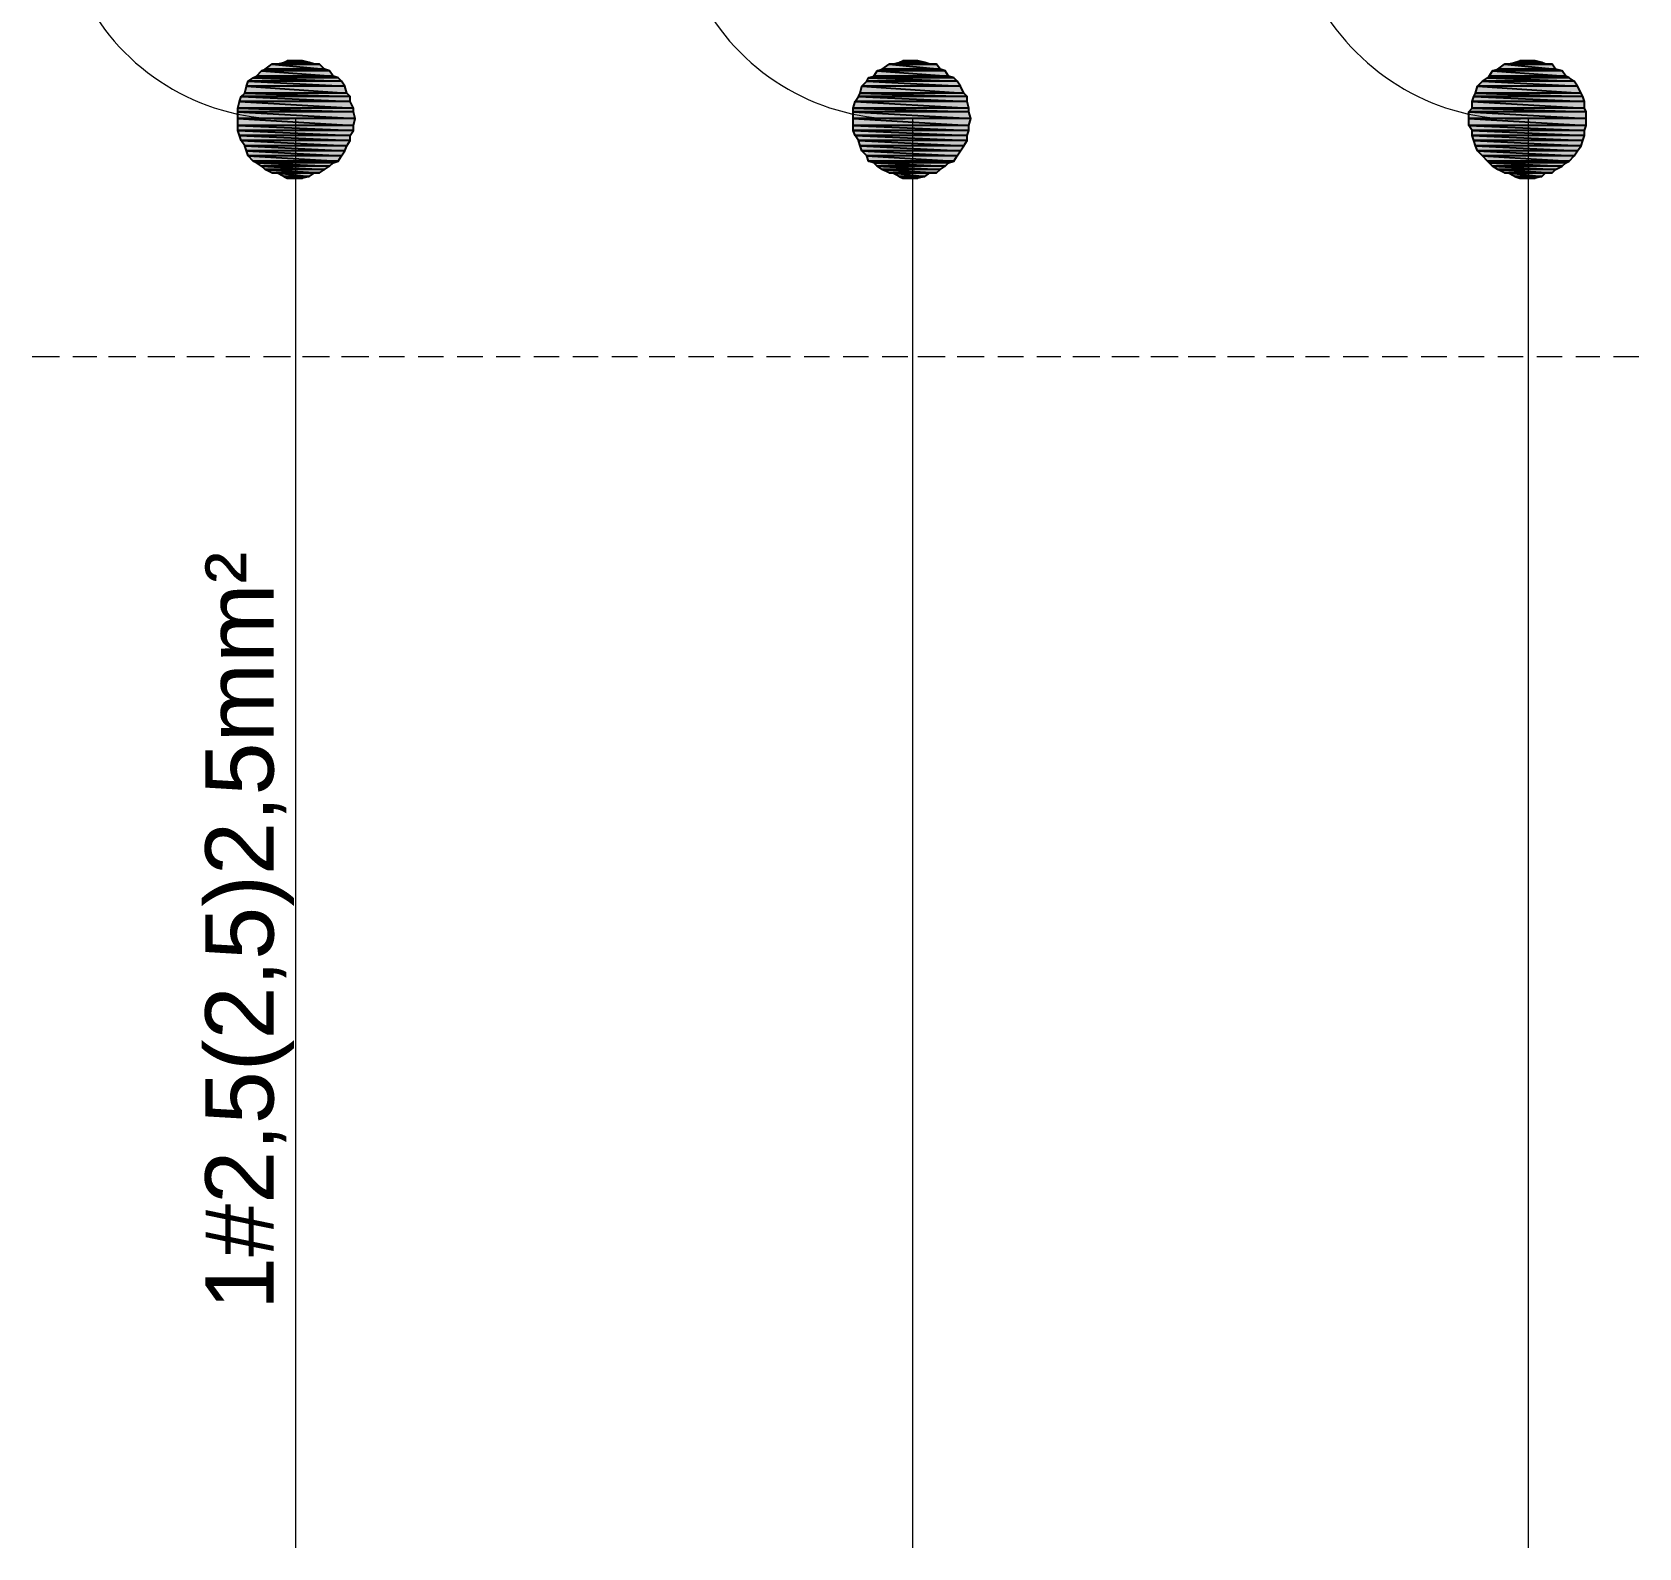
# Model space of a CAD drawing. Header units: millimetres. Extents: x 40 to 176, y -32 to 59.
# Drawn here: x 120.623 to 123.263, y 37.075 to 39.567 of the extents above; entities that cross this region are included whole.
import ezdxf

# ---------------------------------------------------------------- set-up
doc = ezdxf.new("R2010")
doc.units = ezdxf.units.MM
doc.layers.add('13 - Diagrama unifilar', color=7, linetype='Continuous', lineweight=30)
doc.styles.add('Arial0', font='arial.ttf', dxfattribs={"height": 3.14658})

msp = doc.modelspace()

# ---------------------------------------------------------------- hatches: boundary and pattern name
at = {"layer": '13 - Diagrama unifilar', "true_color": 0x000007}
h = msp.add_hatch(color=7, dxfattribs=at)
h.paths.add_polyline_path([(121.0676, 39.5196), (121.0425, 39.5196), (121.0788, 39.5168)])
h.paths.add_polyline_path([(121.0425, 39.5196), (121.0788, 39.5168), (121.0369, 39.5168)])
h = msp.add_hatch(color=7, dxfattribs=at)
h.paths.add_polyline_path([(122.0789, 39.5196), (122.0538, 39.5196), (122.0901, 39.5168)])
h.paths.add_polyline_path([(122.0538, 39.5196), (122.0901, 39.5168), (122.0482, 39.5168)])
h = msp.add_hatch(color=7, dxfattribs=at)
h.paths.add_polyline_path([(123.0929, 39.5196), (123.0678, 39.5196), (123.1041, 39.5168)])
h.paths.add_polyline_path([(123.0678, 39.5196), (123.1041, 39.5168), (123.0594, 39.5168)])
h = msp.add_hatch(color=7, dxfattribs=at)
h.paths.add_polyline_path([(121.1179, 39.4945), (120.9922, 39.4945), (121.1263, 39.4917)])
h.paths.add_polyline_path([(120.9922, 39.4945), (121.1263, 39.4917), (120.9866, 39.4917)])
h = msp.add_hatch(color=7, dxfattribs=at)
h.paths.add_polyline_path([(121.1123, 39.5028), (121.0006, 39.5028), (121.1179, 39.4945)])
h.paths.add_polyline_path([(121.0006, 39.5028), (121.1179, 39.4945), (120.9922, 39.4945)])
h = msp.add_hatch(color=7, dxfattribs=at)
h.paths.add_polyline_path([(121.104, 39.5056), (121.0062, 39.5056), (121.1123, 39.5028)])
h.paths.add_polyline_path([(121.0062, 39.5056), (121.1123, 39.5028), (121.0006, 39.5028)])
h = msp.add_hatch(color=7, dxfattribs=at)
h.paths.add_polyline_path([(121.0956, 39.514), (121.0174, 39.514), (121.104, 39.5056)])
h.paths.add_polyline_path([(121.0174, 39.514), (121.104, 39.5056), (121.0062, 39.5056)])
h = msp.add_hatch(color=7, dxfattribs=at)
h.paths.add_polyline_path([(121.0788, 39.5168), (121.0369, 39.5168), (121.0872, 39.514)])
h.paths.add_polyline_path([(121.0369, 39.5168), (121.0872, 39.514), (121.0257, 39.514)])
h = msp.add_hatch(color=7, dxfattribs=at)
h.paths.add_polyline_path([(122.1292, 39.4945), (122.0063, 39.4945), (122.1376, 39.4917)])
h.paths.add_polyline_path([(122.0063, 39.4945), (122.1376, 39.4917), (121.9979, 39.4917)])
h = msp.add_hatch(color=7, dxfattribs=at)
h.paths.add_polyline_path([(122.1236, 39.5028), (122.0119, 39.5028), (122.1292, 39.4945)])
h.paths.add_polyline_path([(122.0119, 39.5028), (122.1292, 39.4945), (122.0063, 39.4945)])
h = msp.add_hatch(color=7, dxfattribs=at)
h.paths.add_polyline_path([(122.1152, 39.5056), (122.0202, 39.5056), (122.1236, 39.5028)])
h.paths.add_polyline_path([(122.0202, 39.5056), (122.1236, 39.5028), (122.0119, 39.5028)])
h = msp.add_hatch(color=7, dxfattribs=at)
h.paths.add_polyline_path([(122.1096, 39.514), (122.0314, 39.514), (122.1152, 39.5056)])
h.paths.add_polyline_path([(122.0314, 39.514), (122.1152, 39.5056), (122.0202, 39.5056)])
h = msp.add_hatch(color=7, dxfattribs=at)
h.paths.add_polyline_path([(122.0901, 39.5168), (122.0482, 39.5168), (122.0985, 39.514)])
h.paths.add_polyline_path([(122.0482, 39.5168), (122.0985, 39.514), (122.037, 39.514)])
h = msp.add_hatch(color=7, dxfattribs=at)
h.paths.add_polyline_path([(123.1432, 39.4945), (123.0175, 39.4945), (123.1488, 39.4917)])
h.paths.add_polyline_path([(123.0175, 39.4945), (123.1488, 39.4917), (123.0147, 39.4917)])
h = msp.add_hatch(color=7, dxfattribs=at)
h.paths.add_polyline_path([(123.1376, 39.5028), (123.0231, 39.5028), (123.1432, 39.4945)])
h.paths.add_polyline_path([(123.0231, 39.5028), (123.1432, 39.4945), (123.0175, 39.4945)])
h = msp.add_hatch(color=7, dxfattribs=at)
h.paths.add_polyline_path([(123.1265, 39.5056), (123.0315, 39.5056), (123.1376, 39.5028)])
h.paths.add_polyline_path([(123.0315, 39.5056), (123.1376, 39.5028), (123.0231, 39.5028)])
h = msp.add_hatch(color=7, dxfattribs=at)
h.paths.add_polyline_path([(123.1209, 39.514), (123.0427, 39.514), (123.1265, 39.5056)])
h.paths.add_polyline_path([(123.0427, 39.514), (123.1265, 39.5056), (123.0315, 39.5056)])
h = msp.add_hatch(color=7, dxfattribs=at)
h.paths.add_polyline_path([(123.1041, 39.5168), (123.0594, 39.5168), (123.1097, 39.514)])
h.paths.add_polyline_path([(123.0594, 39.5168), (123.1097, 39.514), (123.0483, 39.514)])
h = msp.add_hatch(color=7, dxfattribs=at)
h.paths.add_polyline_path([(121.1403, 39.4665), (120.9727, 39.4665), (121.1459, 39.4609)])
h.paths.add_polyline_path([(120.9727, 39.4665), (121.1459, 39.4609), (120.9671, 39.4609)])
h = msp.add_hatch(color=7, dxfattribs=at)
h.paths.add_polyline_path([(121.1375, 39.4777), (120.9755, 39.4777), (121.1403, 39.4665)])
h.paths.add_polyline_path([(120.9755, 39.4777), (121.1403, 39.4665), (120.9727, 39.4665)])
h = msp.add_hatch(color=7, dxfattribs=at)
h.paths.add_polyline_path([(121.1319, 39.4861), (120.9783, 39.4861), (121.1375, 39.4777)])
h.paths.add_polyline_path([(120.9783, 39.4861), (121.1375, 39.4777), (120.9755, 39.4777)])
h = msp.add_hatch(color=7, dxfattribs=at)
h.paths.add_polyline_path([(121.1263, 39.4917), (120.9866, 39.4917), (121.1319, 39.4861)])
h.paths.add_polyline_path([(120.9866, 39.4917), (121.1319, 39.4861), (120.9783, 39.4861)])
h = msp.add_hatch(color=7, dxfattribs=at)
h.paths.add_polyline_path([(122.1543, 39.4665), (121.9839, 39.4665), (122.1599, 39.4609)])
h.paths.add_polyline_path([(121.9839, 39.4665), (122.1599, 39.4609), (121.9811, 39.4609)])
h = msp.add_hatch(color=7, dxfattribs=at)
h.paths.add_polyline_path([(122.1487, 39.4777), (121.9867, 39.4777), (122.1543, 39.4665)])
h.paths.add_polyline_path([(121.9867, 39.4777), (122.1543, 39.4665), (121.9839, 39.4665)])
h = msp.add_hatch(color=7, dxfattribs=at)
h.paths.add_polyline_path([(122.1432, 39.4861), (121.9951, 39.4861), (122.1487, 39.4777)])
h.paths.add_polyline_path([(121.9951, 39.4861), (122.1487, 39.4777), (121.9867, 39.4777)])
h = msp.add_hatch(color=7, dxfattribs=at)
h.paths.add_polyline_path([(122.1376, 39.4917), (121.9979, 39.4917), (122.1432, 39.4861)])
h.paths.add_polyline_path([(121.9979, 39.4917), (122.1432, 39.4861), (121.9951, 39.4861)])
h = msp.add_hatch(color=7, dxfattribs=at)
h.paths.add_polyline_path([(123.1684, 39.4665), (122.9952, 39.4665), (123.1712, 39.4609)])
h.paths.add_polyline_path([(122.9952, 39.4665), (123.1712, 39.4609), (122.9924, 39.4609)])
h = msp.add_hatch(color=7, dxfattribs=at)
h.paths.add_polyline_path([(123.1628, 39.4777), (122.998, 39.4777), (123.1684, 39.4665)])
h.paths.add_polyline_path([(122.998, 39.4777), (123.1684, 39.4665), (122.9952, 39.4665)])
h = msp.add_hatch(color=7, dxfattribs=at)
h.paths.add_polyline_path([(123.1572, 39.4861), (123.0063, 39.4861), (123.1628, 39.4777)])
h.paths.add_polyline_path([(123.0063, 39.4861), (123.1628, 39.4777), (122.998, 39.4777)])
h = msp.add_hatch(color=7, dxfattribs=at)
h.paths.add_polyline_path([(123.1488, 39.4917), (123.0147, 39.4917), (123.1572, 39.4861)])
h.paths.add_polyline_path([(123.0147, 39.4917), (123.1572, 39.4861), (123.0063, 39.4861)])
h = msp.add_hatch(color=7, dxfattribs=at)
h.paths.add_polyline_path([(121.1459, 39.4525), (120.9643, 39.4525), (121.1515, 39.4414)])
h.paths.add_polyline_path([(120.9643, 39.4525), (121.1515, 39.4414), (120.9615, 39.4414)])
h = msp.add_hatch(color=7, dxfattribs=at)
h.paths.add_polyline_path([(121.1515, 39.4414), (120.9615, 39.4414), (121.1515, 39.4358)])
h.paths.add_polyline_path([(120.9615, 39.4414), (121.1515, 39.4358), (120.9615, 39.4358)])
h = msp.add_hatch(color=7, dxfattribs=at)
h.paths.add_polyline_path([(121.1459, 39.4609), (120.9671, 39.4609), (121.1459, 39.4525)])
h.paths.add_polyline_path([(120.9671, 39.4609), (121.1459, 39.4525), (120.9643, 39.4525)])
h = msp.add_hatch(color=7, dxfattribs=at)
h.paths.add_polyline_path([(122.1599, 39.4525), (121.9755, 39.4525), (122.1627, 39.4414)])
h.paths.add_polyline_path([(121.9755, 39.4525), (122.1627, 39.4414), (121.9727, 39.4414)])
h = msp.add_hatch(color=7, dxfattribs=at)
h.paths.add_polyline_path([(122.1627, 39.4414), (121.9727, 39.4414), (122.1627, 39.4358)])
h.paths.add_polyline_path([(121.9727, 39.4414), (122.1627, 39.4358), (121.9727, 39.4358)])
h = msp.add_hatch(color=7, dxfattribs=at)
h.paths.add_polyline_path([(122.1599, 39.4609), (121.9811, 39.4609), (122.1599, 39.4525)])
h.paths.add_polyline_path([(121.9811, 39.4609), (122.1599, 39.4525), (121.9755, 39.4525)])
h = msp.add_hatch(color=7, dxfattribs=at)
h.paths.add_polyline_path([(123.174, 39.4414), (122.9896, 39.4414), (123.1768, 39.4358)])
h.paths.add_polyline_path([(122.9896, 39.4414), (123.1768, 39.4358), (122.984, 39.4358)])
h = msp.add_hatch(color=7, dxfattribs=at)
h.paths.add_polyline_path([(123.1712, 39.4609), (122.9924, 39.4609), (123.174, 39.4525)])
h.paths.add_polyline_path([(122.9924, 39.4609), (123.174, 39.4525), (122.9896, 39.4525)])
h = msp.add_hatch(color=7, dxfattribs=at)
h.paths.add_polyline_path([(123.174, 39.4525), (122.9896, 39.4525), (123.174, 39.4414)])
h.paths.add_polyline_path([(122.9896, 39.4525), (123.174, 39.4414), (122.9896, 39.4414)])
h = msp.add_hatch(color=7, dxfattribs=at)
h.paths.add_polyline_path([(121.1515, 39.4358), (120.9615, 39.4358), (121.1542, 39.4246)])
h.paths.add_polyline_path([(120.9615, 39.4358), (121.1542, 39.4246), (120.9615, 39.4246)])
h = msp.add_hatch(color=7, dxfattribs=at)
h.paths.add_polyline_path([(121.1542, 39.4246), (120.9615, 39.4246), (121.1515, 39.4134)])
h.paths.add_polyline_path([(120.9615, 39.4246), (121.1515, 39.4134), (120.9615, 39.4134)])
h = msp.add_hatch(color=7, dxfattribs=at)
h.paths.add_polyline_path([(121.1515, 39.4134), (120.9615, 39.4134), (121.1515, 39.4051)])
h.paths.add_polyline_path([(120.9615, 39.4134), (121.1515, 39.4051), (120.9615, 39.4051)])
h = msp.add_hatch(color=7, dxfattribs=at)
h.paths.add_polyline_path([(122.1627, 39.4358), (121.9727, 39.4358), (122.1655, 39.4246)])
h.paths.add_polyline_path([(121.9727, 39.4358), (122.1655, 39.4246), (121.9727, 39.4246)])
h = msp.add_hatch(color=7, dxfattribs=at)
h.paths.add_polyline_path([(122.1655, 39.4246), (121.9727, 39.4246), (122.1627, 39.4134)])
h.paths.add_polyline_path([(121.9727, 39.4246), (122.1627, 39.4134), (121.9727, 39.4134)])
h = msp.add_hatch(color=7, dxfattribs=at)
h.paths.add_polyline_path([(122.1627, 39.4134), (121.9727, 39.4134), (122.1627, 39.4051)])
h.paths.add_polyline_path([(121.9727, 39.4134), (122.1627, 39.4051), (121.9727, 39.4051)])
h = msp.add_hatch(color=7, dxfattribs=at)
h.paths.add_polyline_path([(123.1768, 39.4358), (122.984, 39.4358), (123.1768, 39.4246)])
h.paths.add_polyline_path([(122.984, 39.4358), (123.1768, 39.4246), (122.984, 39.4246)])
h = msp.add_hatch(color=7, dxfattribs=at)
h.paths.add_polyline_path([(123.1768, 39.4246), (122.984, 39.4246), (123.1768, 39.4134)])
h.paths.add_polyline_path([(122.984, 39.4246), (123.1768, 39.4134), (122.984, 39.4134)])
h = msp.add_hatch(color=7, dxfattribs=at)
h.paths.add_polyline_path([(123.1768, 39.4134), (122.984, 39.4134), (123.174, 39.4051)])
h.paths.add_polyline_path([(122.984, 39.4134), (123.174, 39.4051), (122.9896, 39.4051)])
h = msp.add_hatch(color=7, dxfattribs=at)
h.paths.add_polyline_path([(121.1515, 39.4051), (120.9615, 39.4051), (121.1459, 39.3967)])
h.paths.add_polyline_path([(120.9615, 39.4051), (121.1459, 39.3967), (120.9643, 39.3967)])
h = msp.add_hatch(color=7, dxfattribs=at)
h.paths.add_polyline_path([(121.1459, 39.3967), (120.9643, 39.3967), (121.1459, 39.3883)])
h.paths.add_polyline_path([(120.9643, 39.3967), (121.1459, 39.3883), (120.9671, 39.3883)])
h = msp.add_hatch(color=7, dxfattribs=at)
h.paths.add_polyline_path([(121.1459, 39.3883), (120.9671, 39.3883), (121.1403, 39.3799)])
h.paths.add_polyline_path([(120.9671, 39.3883), (121.1403, 39.3799), (120.9727, 39.3799)])
h = msp.add_hatch(color=7, dxfattribs=at)
h.paths.add_polyline_path([(122.1627, 39.4051), (121.9727, 39.4051), (122.1599, 39.3967)])
h.paths.add_polyline_path([(121.9727, 39.4051), (122.1599, 39.3967), (121.9755, 39.3967)])
h = msp.add_hatch(color=7, dxfattribs=at)
h.paths.add_polyline_path([(122.1599, 39.3967), (121.9755, 39.3967), (122.1599, 39.3883)])
h.paths.add_polyline_path([(121.9755, 39.3967), (122.1599, 39.3883), (121.9811, 39.3883)])
h = msp.add_hatch(color=7, dxfattribs=at)
h.paths.add_polyline_path([(122.1599, 39.3883), (121.9811, 39.3883), (122.1543, 39.3799)])
h.paths.add_polyline_path([(121.9811, 39.3883), (122.1543, 39.3799), (121.9839, 39.3799)])
h = msp.add_hatch(color=7, dxfattribs=at)
h.paths.add_polyline_path([(123.174, 39.4051), (122.9896, 39.4051), (123.174, 39.3967)])
h.paths.add_polyline_path([(122.9896, 39.4051), (123.174, 39.3967), (122.9896, 39.3967)])
h = msp.add_hatch(color=7, dxfattribs=at)
h.paths.add_polyline_path([(123.174, 39.3967), (122.9896, 39.3967), (123.1712, 39.3883)])
h.paths.add_polyline_path([(122.9896, 39.3967), (123.1712, 39.3883), (122.9924, 39.3883)])
h = msp.add_hatch(color=7, dxfattribs=at)
h.paths.add_polyline_path([(123.1712, 39.3883), (122.9924, 39.3883), (123.1684, 39.3799)])
h.paths.add_polyline_path([(122.9924, 39.3883), (123.1684, 39.3799), (122.9952, 39.3799)])
h = msp.add_hatch(color=7, dxfattribs=at)
h.paths.add_polyline_path([(121.1403, 39.3799), (120.9727, 39.3799), (121.1375, 39.3715)])
h.paths.add_polyline_path([(120.9727, 39.3799), (121.1375, 39.3715), (120.9755, 39.3715)])
h = msp.add_hatch(color=7, dxfattribs=at)
h.paths.add_polyline_path([(121.1375, 39.3715), (120.9755, 39.3715), (121.1319, 39.3632)])
h.paths.add_polyline_path([(120.9755, 39.3715), (121.1319, 39.3632), (120.9783, 39.3632)])
h = msp.add_hatch(color=7, dxfattribs=at)
h.paths.add_polyline_path([(121.1319, 39.3632), (120.9783, 39.3632), (121.1263, 39.3548)])
h.paths.add_polyline_path([(120.9783, 39.3632), (121.1263, 39.3548), (120.9866, 39.3548)])
h = msp.add_hatch(color=7, dxfattribs=at)
h.paths.add_polyline_path([(122.1543, 39.3799), (121.9839, 39.3799), (122.1487, 39.3715)])
h.paths.add_polyline_path([(121.9839, 39.3799), (122.1487, 39.3715), (121.9867, 39.3715)])
h = msp.add_hatch(color=7, dxfattribs=at)
h.paths.add_polyline_path([(122.1487, 39.3715), (121.9867, 39.3715), (122.1432, 39.3632)])
h.paths.add_polyline_path([(121.9867, 39.3715), (122.1432, 39.3632), (121.9951, 39.3632)])
h = msp.add_hatch(color=7, dxfattribs=at)
h.paths.add_polyline_path([(122.1432, 39.3632), (121.9951, 39.3632), (122.1376, 39.3548)])
h.paths.add_polyline_path([(121.9951, 39.3632), (122.1376, 39.3548), (121.9979, 39.3548)])
h = msp.add_hatch(color=7, dxfattribs=at)
h.paths.add_polyline_path([(123.1684, 39.3799), (122.9952, 39.3799), (123.1628, 39.3715)])
h.paths.add_polyline_path([(122.9952, 39.3799), (123.1628, 39.3715), (122.998, 39.3715)])
h = msp.add_hatch(color=7, dxfattribs=at)
h.paths.add_polyline_path([(123.1628, 39.3715), (122.998, 39.3715), (123.1572, 39.3632)])
h.paths.add_polyline_path([(122.998, 39.3715), (123.1572, 39.3632), (123.0063, 39.3632)])
h = msp.add_hatch(color=7, dxfattribs=at)
h.paths.add_polyline_path([(123.1572, 39.3632), (123.0063, 39.3632), (123.1488, 39.3548)])
h.paths.add_polyline_path([(123.0063, 39.3632), (123.1488, 39.3548), (123.0147, 39.3548)])
h = msp.add_hatch(color=7, dxfattribs=at)
h.paths.add_polyline_path([(121.1263, 39.3548), (120.9866, 39.3548), (121.1179, 39.352)])
h.paths.add_polyline_path([(120.9866, 39.3548), (121.1179, 39.352), (120.9922, 39.352)])
h = msp.add_hatch(color=7, dxfattribs=at)
h.paths.add_polyline_path([(121.1179, 39.352), (120.9922, 39.352), (121.1123, 39.3464)])
h.paths.add_polyline_path([(120.9922, 39.352), (121.1123, 39.3464), (121.0006, 39.3464)])
h = msp.add_hatch(color=7, dxfattribs=at)
h.paths.add_polyline_path([(121.1123, 39.3464), (121.0006, 39.3464), (121.104, 39.3408)])
h.paths.add_polyline_path([(121.0006, 39.3464), (121.104, 39.3408), (121.0062, 39.3408)])
h = msp.add_hatch(color=7, dxfattribs=at)
h.paths.add_polyline_path([(121.104, 39.3408), (121.0062, 39.3408), (121.0956, 39.3352)])
h.paths.add_polyline_path([(121.0062, 39.3408), (121.0956, 39.3352), (121.0174, 39.3352)])
h = msp.add_hatch(color=7, dxfattribs=at)
h.paths.add_polyline_path([(121.0872, 39.3352), (121.0257, 39.3352), (121.0788, 39.3296)])
h.paths.add_polyline_path([(121.0257, 39.3352), (121.0788, 39.3296), (121.0369, 39.3296)])
h = msp.add_hatch(color=7, dxfattribs=at)
h.paths.add_polyline_path([(122.1376, 39.3548), (121.9979, 39.3548), (122.1292, 39.352)])
h.paths.add_polyline_path([(121.9979, 39.3548), (122.1292, 39.352), (122.0063, 39.352)])
h = msp.add_hatch(color=7, dxfattribs=at)
h.paths.add_polyline_path([(122.1292, 39.352), (122.0063, 39.352), (122.1236, 39.3464)])
h.paths.add_polyline_path([(122.0063, 39.352), (122.1236, 39.3464), (122.0119, 39.3464)])
h = msp.add_hatch(color=7, dxfattribs=at)
h.paths.add_polyline_path([(122.1236, 39.3464), (122.0119, 39.3464), (122.1152, 39.3408)])
h.paths.add_polyline_path([(122.0119, 39.3464), (122.1152, 39.3408), (122.0202, 39.3408)])
h = msp.add_hatch(color=7, dxfattribs=at)
h.paths.add_polyline_path([(122.1152, 39.3408), (122.0202, 39.3408), (122.1096, 39.3352)])
h.paths.add_polyline_path([(122.0202, 39.3408), (122.1096, 39.3352), (122.0314, 39.3352)])
h = msp.add_hatch(color=7, dxfattribs=at)
h.paths.add_polyline_path([(122.0985, 39.3352), (122.037, 39.3352), (122.0901, 39.3296)])
h.paths.add_polyline_path([(122.037, 39.3352), (122.0901, 39.3296), (122.0482, 39.3296)])
h = msp.add_hatch(color=7, dxfattribs=at)
h.paths.add_polyline_path([(123.1488, 39.3548), (123.0147, 39.3548), (123.1432, 39.352)])
h.paths.add_polyline_path([(123.0147, 39.3548), (123.1432, 39.352), (123.0175, 39.352)])
h = msp.add_hatch(color=7, dxfattribs=at)
h.paths.add_polyline_path([(123.1432, 39.352), (123.0175, 39.352), (123.1376, 39.3464)])
h.paths.add_polyline_path([(123.0175, 39.352), (123.1376, 39.3464), (123.0231, 39.3464)])
h = msp.add_hatch(color=7, dxfattribs=at)
h.paths.add_polyline_path([(123.1376, 39.3464), (123.0231, 39.3464), (123.1265, 39.3408)])
h.paths.add_polyline_path([(123.0231, 39.3464), (123.1265, 39.3408), (123.0315, 39.3408)])
h = msp.add_hatch(color=7, dxfattribs=at)
h.paths.add_polyline_path([(123.1265, 39.3408), (123.0315, 39.3408), (123.1209, 39.3352)])
h.paths.add_polyline_path([(123.0315, 39.3408), (123.1209, 39.3352), (123.0427, 39.3352)])
h = msp.add_hatch(color=7, dxfattribs=at)
h.paths.add_polyline_path([(123.1097, 39.3352), (123.0483, 39.3352), (123.1041, 39.3296)])
h.paths.add_polyline_path([(123.0483, 39.3352), (123.1041, 39.3296), (123.0594, 39.3296)])
h = msp.add_hatch(color=7, dxfattribs=at)
h.paths.add_polyline_path([(121.0369, 39.3296), (121.0425, 39.3268), (121.0676, 39.3268)])
h.paths.add_polyline_path([(121.0425, 39.3268), (121.0676, 39.3268), (121.0621, 39.3268)])
for points in [[(121.0369, 39.3296), (121.0788, 39.3296), (121.0676, 39.3268)], [(122.0482, 39.3296), (122.0901, 39.3296), (122.0789, 39.3268)], [(123.0594, 39.3296), (123.1041, 39.3296), (123.0929, 39.3268)]]:
    msp.add_hatch(color=7, dxfattribs=at).paths.add_polyline_path(points)
h = msp.add_hatch(color=7, dxfattribs=at)
h.paths.add_polyline_path([(122.0482, 39.3296), (122.0538, 39.3268), (122.0789, 39.3268)])
h.paths.add_polyline_path([(122.0538, 39.3268), (122.0789, 39.3268), (122.0733, 39.3268)])
h = msp.add_hatch(color=7, dxfattribs=at)
h.paths.add_polyline_path([(123.0594, 39.3296), (123.0678, 39.3268), (123.0929, 39.3268)])
h.paths.add_polyline_path([(123.0678, 39.3268), (123.0929, 39.3268), (123.0846, 39.3268)])

# ---------------------------------------------------------------- linework, layer by layer
at = {"layer": '13 - Diagrama unifilar', "color": 7, "linetype": 'Continuous', "lineweight": -2, "true_color": 0x000007}
for points in [[(121.0425, 39.5196), (121.0788, 39.5168), (121.0369, 39.5168)], [(121.0621, 39.5196), (121.0676, 39.5196), (121.0425, 39.5196)], [(121.0676, 39.5196), (121.0425, 39.5196), (121.0788, 39.5168)], [(122.0538, 39.5196), (122.0901, 39.5168), (122.0482, 39.5168)], [(122.0733, 39.5196), (122.0789, 39.5196), (122.0538, 39.5196)], [(122.0789, 39.5196), (122.0538, 39.5196), (122.0901, 39.5168)], [(123.0678, 39.5196), (123.1041, 39.5168), (123.0594, 39.5168)], [(123.0846, 39.5196), (123.0929, 39.5196), (123.0678, 39.5196)], [(123.0929, 39.5196), (123.0678, 39.5196), (123.1041, 39.5168)], [(120.9922, 39.4945), (121.1263, 39.4917), (120.9866, 39.4917)], [(121.0006, 39.5028), (121.1179, 39.4945), (120.9922, 39.4945)], [(121.1179, 39.4945), (120.9922, 39.4945), (121.1263, 39.4917)], [(121.0062, 39.5056), (121.1123, 39.5028), (121.0006, 39.5028)], [(121.1123, 39.5028), (121.0006, 39.5028), (121.1179, 39.4945)], [(121.0174, 39.514), (121.104, 39.5056), (121.0062, 39.5056)], [(121.104, 39.5056), (121.0062, 39.5056), (121.1123, 39.5028)], [(121.0257, 39.514), (121.0956, 39.514), (121.0174, 39.514)], [(121.0956, 39.514), (121.0174, 39.514), (121.104, 39.5056)], [(121.0369, 39.5168), (121.0872, 39.514), (121.0257, 39.514)], [(121.0872, 39.514), (121.0257, 39.514), (121.0956, 39.514)], [(121.0788, 39.5168), (121.0369, 39.5168), (121.0872, 39.514)], [(122.0063, 39.4945), (122.1376, 39.4917), (121.9979, 39.4917)], [(122.0119, 39.5028), (122.1292, 39.4945), (122.0063, 39.4945)], [(122.1292, 39.4945), (122.0063, 39.4945), (122.1376, 39.4917)], [(122.0202, 39.5056), (122.1236, 39.5028), (122.0119, 39.5028)], [(122.1236, 39.5028), (122.0119, 39.5028), (122.1292, 39.4945)], [(122.0314, 39.514), (122.1152, 39.5056), (122.0202, 39.5056)], [(122.1152, 39.5056), (122.0202, 39.5056), (122.1236, 39.5028)], [(122.037, 39.514), (122.1096, 39.514), (122.0314, 39.514)], [(122.1096, 39.514), (122.0314, 39.514), (122.1152, 39.5056)], [(122.0482, 39.5168), (122.0985, 39.514), (122.037, 39.514)], [(122.0985, 39.514), (122.037, 39.514), (122.1096, 39.514)], [(122.0901, 39.5168), (122.0482, 39.5168), (122.0985, 39.514)], [(123.0175, 39.4945), (123.1488, 39.4917), (123.0147, 39.4917)], [(123.0231, 39.5028), (123.1432, 39.4945), (123.0175, 39.4945)], [(123.1432, 39.4945), (123.0175, 39.4945), (123.1488, 39.4917)], [(123.0315, 39.5056), (123.1376, 39.5028), (123.0231, 39.5028)], [(123.1376, 39.5028), (123.0231, 39.5028), (123.1432, 39.4945)], [(123.0427, 39.514), (123.1265, 39.5056), (123.0315, 39.5056)], [(123.1265, 39.5056), (123.0315, 39.5056), (123.1376, 39.5028)], [(123.0483, 39.514), (123.1209, 39.514), (123.0427, 39.514)], [(123.1209, 39.514), (123.0427, 39.514), (123.1265, 39.5056)], [(123.0594, 39.5168), (123.1097, 39.514), (123.0483, 39.514)], [(123.1097, 39.514), (123.0483, 39.514), (123.1209, 39.514)], [(123.1041, 39.5168), (123.0594, 39.5168), (123.1097, 39.514)], [(120.9727, 39.4665), (121.1459, 39.4609), (120.9671, 39.4609)], [(120.9755, 39.4777), (121.1403, 39.4665), (120.9727, 39.4665)], [(121.1403, 39.4665), (120.9727, 39.4665), (121.1459, 39.4609)], [(120.9783, 39.4861), (121.1375, 39.4777), (120.9755, 39.4777)], [(121.1375, 39.4777), (120.9755, 39.4777), (121.1403, 39.4665)], [(120.9866, 39.4917), (121.1319, 39.4861), (120.9783, 39.4861)], [(121.1319, 39.4861), (120.9783, 39.4861), (121.1375, 39.4777)], [(121.1263, 39.4917), (120.9866, 39.4917), (121.1319, 39.4861)], [(121.9839, 39.4665), (122.1599, 39.4609), (121.9811, 39.4609)], [(121.9867, 39.4777), (122.1543, 39.4665), (121.9839, 39.4665)], [(122.1543, 39.4665), (121.9839, 39.4665), (122.1599, 39.4609)], [(121.9951, 39.4861), (122.1487, 39.4777), (121.9867, 39.4777)], [(122.1487, 39.4777), (121.9867, 39.4777), (122.1543, 39.4665)], [(121.9979, 39.4917), (122.1432, 39.4861), (121.9951, 39.4861)], [(122.1432, 39.4861), (121.9951, 39.4861), (122.1487, 39.4777)], [(122.1376, 39.4917), (121.9979, 39.4917), (122.1432, 39.4861)], [(122.9952, 39.4665), (123.1712, 39.4609), (122.9924, 39.4609)], [(122.998, 39.4777), (123.1684, 39.4665), (122.9952, 39.4665)], [(123.1684, 39.4665), (122.9952, 39.4665), (123.1712, 39.4609)], [(123.0063, 39.4861), (123.1628, 39.4777), (122.998, 39.4777)], [(123.1628, 39.4777), (122.998, 39.4777), (123.1684, 39.4665)], [(123.0147, 39.4917), (123.1572, 39.4861), (123.0063, 39.4861)], [(123.1572, 39.4861), (123.0063, 39.4861), (123.1628, 39.4777)], [(123.1488, 39.4917), (123.0147, 39.4917), (123.1572, 39.4861)], [(120.9643, 39.4525), (121.1515, 39.4414), (120.9615, 39.4414)], [(121.1515, 39.4414), (120.9615, 39.4414), (121.1515, 39.4358)], [(120.9615, 39.4414), (121.1515, 39.4358), (120.9615, 39.4358)], [(120.9671, 39.4609), (121.1459, 39.4525), (120.9643, 39.4525)], [(121.1459, 39.4525), (120.9643, 39.4525), (121.1515, 39.4414)], [(121.1459, 39.4609), (120.9671, 39.4609), (121.1459, 39.4525)], [(121.9755, 39.4525), (122.1627, 39.4414), (121.9727, 39.4414)], [(122.1627, 39.4414), (121.9727, 39.4414), (122.1627, 39.4358)], [(121.9727, 39.4414), (122.1627, 39.4358), (121.9727, 39.4358)], [(121.9811, 39.4609), (122.1599, 39.4525), (121.9755, 39.4525)], [(122.1599, 39.4525), (121.9755, 39.4525), (122.1627, 39.4414)], [(122.1599, 39.4609), (121.9811, 39.4609), (122.1599, 39.4525)], [(122.9896, 39.4414), (123.1768, 39.4358), (122.984, 39.4358)], [(122.9924, 39.4609), (123.174, 39.4525), (122.9896, 39.4525)], [(123.174, 39.4525), (122.9896, 39.4525), (123.174, 39.4414)], [(122.9896, 39.4525), (123.174, 39.4414), (122.9896, 39.4414)], [(123.174, 39.4414), (122.9896, 39.4414), (123.1768, 39.4358)], [(123.1712, 39.4609), (122.9924, 39.4609), (123.174, 39.4525)], [(121.1515, 39.4358), (120.9615, 39.4358), (121.1542, 39.4246)], [(120.9615, 39.4358), (121.1542, 39.4246), (120.9615, 39.4246)], [(121.1542, 39.4246), (120.9615, 39.4246), (121.1515, 39.4134)], [(120.9615, 39.4246), (121.1515, 39.4134), (120.9615, 39.4134)], [(121.1515, 39.4134), (120.9615, 39.4134), (121.1515, 39.4051)], [(120.9615, 39.4134), (121.1515, 39.4051), (120.9615, 39.4051)], [(122.1627, 39.4358), (121.9727, 39.4358), (122.1655, 39.4246)], [(121.9727, 39.4358), (122.1655, 39.4246), (121.9727, 39.4246)], [(122.1655, 39.4246), (121.9727, 39.4246), (122.1627, 39.4134)], [(121.9727, 39.4246), (122.1627, 39.4134), (121.9727, 39.4134)], [(122.1627, 39.4134), (121.9727, 39.4134), (122.1627, 39.4051)], [(121.9727, 39.4134), (122.1627, 39.4051), (121.9727, 39.4051)], [(123.1768, 39.4358), (122.984, 39.4358), (123.1768, 39.4246)], [(122.984, 39.4358), (123.1768, 39.4246), (122.984, 39.4246)], [(123.1768, 39.4246), (122.984, 39.4246), (123.1768, 39.4134)], [(122.984, 39.4246), (123.1768, 39.4134), (122.984, 39.4134)], [(123.1768, 39.4134), (122.984, 39.4134), (123.174, 39.4051)], [(122.984, 39.4134), (123.174, 39.4051), (122.9896, 39.4051)], [(121.1515, 39.4051), (120.9615, 39.4051), (121.1459, 39.3967)], [(120.9615, 39.4051), (121.1459, 39.3967), (120.9643, 39.3967)], [(121.1459, 39.3967), (120.9643, 39.3967), (121.1459, 39.3883)], [(120.9643, 39.3967), (121.1459, 39.3883), (120.9671, 39.3883)], [(121.1459, 39.3883), (120.9671, 39.3883), (121.1403, 39.3799)], [(120.9671, 39.3883), (121.1403, 39.3799), (120.9727, 39.3799)], [(122.1627, 39.4051), (121.9727, 39.4051), (122.1599, 39.3967)], [(121.9727, 39.4051), (122.1599, 39.3967), (121.9755, 39.3967)], [(122.1599, 39.3967), (121.9755, 39.3967), (122.1599, 39.3883)], [(121.9755, 39.3967), (122.1599, 39.3883), (121.9811, 39.3883)], [(122.1599, 39.3883), (121.9811, 39.3883), (122.1543, 39.3799)], [(121.9811, 39.3883), (122.1543, 39.3799), (121.9839, 39.3799)], [(123.174, 39.4051), (122.9896, 39.4051), (123.174, 39.3967)], [(122.9896, 39.4051), (123.174, 39.3967), (122.9896, 39.3967)], [(123.174, 39.3967), (122.9896, 39.3967), (123.1712, 39.3883)], [(122.9896, 39.3967), (123.1712, 39.3883), (122.9924, 39.3883)], [(123.1712, 39.3883), (122.9924, 39.3883), (123.1684, 39.3799)], [(122.9924, 39.3883), (123.1684, 39.3799), (122.9952, 39.3799)], [(121.1403, 39.3799), (120.9727, 39.3799), (121.1375, 39.3715)], [(120.9727, 39.3799), (121.1375, 39.3715), (120.9755, 39.3715)], [(121.1375, 39.3715), (120.9755, 39.3715), (121.1319, 39.3632)], [(120.9755, 39.3715), (121.1319, 39.3632), (120.9783, 39.3632)], [(121.1319, 39.3632), (120.9783, 39.3632), (121.1263, 39.3548)], [(120.9783, 39.3632), (121.1263, 39.3548), (120.9866, 39.3548)], [(122.1543, 39.3799), (121.9839, 39.3799), (122.1487, 39.3715)], [(121.9839, 39.3799), (122.1487, 39.3715), (121.9867, 39.3715)], [(122.1487, 39.3715), (121.9867, 39.3715), (122.1432, 39.3632)], [(121.9867, 39.3715), (122.1432, 39.3632), (121.9951, 39.3632)], [(122.1432, 39.3632), (121.9951, 39.3632), (122.1376, 39.3548)], [(121.9951, 39.3632), (122.1376, 39.3548), (121.9979, 39.3548)], [(123.1684, 39.3799), (122.9952, 39.3799), (123.1628, 39.3715)], [(122.9952, 39.3799), (123.1628, 39.3715), (122.998, 39.3715)], [(123.1628, 39.3715), (122.998, 39.3715), (123.1572, 39.3632)], [(122.998, 39.3715), (123.1572, 39.3632), (123.0063, 39.3632)], [(123.1572, 39.3632), (123.0063, 39.3632), (123.1488, 39.3548)], [(123.0063, 39.3632), (123.1488, 39.3548), (123.0147, 39.3548)], [(121.1263, 39.3548), (120.9866, 39.3548), (121.1179, 39.352)], [(120.9866, 39.3548), (121.1179, 39.352), (120.9922, 39.352)], [(121.1179, 39.352), (120.9922, 39.352), (121.1123, 39.3464)], [(120.9922, 39.352), (121.1123, 39.3464), (121.0006, 39.3464)], [(121.1123, 39.3464), (121.0006, 39.3464), (121.104, 39.3408)], [(121.0006, 39.3464), (121.104, 39.3408), (121.0062, 39.3408)], [(121.104, 39.3408), (121.0062, 39.3408), (121.0956, 39.3352)], [(121.0062, 39.3408), (121.0956, 39.3352), (121.0174, 39.3352)], [(121.0956, 39.3352), (121.0174, 39.3352), (121.0872, 39.3352)], [(121.0174, 39.3352), (121.0872, 39.3352), (121.0257, 39.3352)], [(121.0872, 39.3352), (121.0257, 39.3352), (121.0788, 39.3296)], [(121.0257, 39.3352), (121.0788, 39.3296), (121.0369, 39.3296)], [(122.1376, 39.3548), (121.9979, 39.3548), (122.1292, 39.352)], [(121.9979, 39.3548), (122.1292, 39.352), (122.0063, 39.352)], [(122.1292, 39.352), (122.0063, 39.352), (122.1236, 39.3464)], [(122.0063, 39.352), (122.1236, 39.3464), (122.0119, 39.3464)], [(122.1236, 39.3464), (122.0119, 39.3464), (122.1152, 39.3408)], [(122.0119, 39.3464), (122.1152, 39.3408), (122.0202, 39.3408)], [(122.1152, 39.3408), (122.0202, 39.3408), (122.1096, 39.3352)], [(122.0202, 39.3408), (122.1096, 39.3352), (122.0314, 39.3352)], [(122.1096, 39.3352), (122.0314, 39.3352), (122.0985, 39.3352)], [(122.0314, 39.3352), (122.0985, 39.3352), (122.037, 39.3352)], [(122.0985, 39.3352), (122.037, 39.3352), (122.0901, 39.3296)], [(122.037, 39.3352), (122.0901, 39.3296), (122.0482, 39.3296)], [(123.1488, 39.3548), (123.0147, 39.3548), (123.1432, 39.352)], [(123.0147, 39.3548), (123.1432, 39.352), (123.0175, 39.352)], [(123.1432, 39.352), (123.0175, 39.352), (123.1376, 39.3464)], [(123.0175, 39.352), (123.1376, 39.3464), (123.0231, 39.3464)], [(123.1376, 39.3464), (123.0231, 39.3464), (123.1265, 39.3408)], [(123.0231, 39.3464), (123.1265, 39.3408), (123.0315, 39.3408)], [(123.1265, 39.3408), (123.0315, 39.3408), (123.1209, 39.3352)], [(123.0315, 39.3408), (123.1209, 39.3352), (123.0427, 39.3352)], [(123.1209, 39.3352), (123.0427, 39.3352), (123.1097, 39.3352)], [(123.0427, 39.3352), (123.1097, 39.3352), (123.0483, 39.3352)], [(123.1097, 39.3352), (123.0483, 39.3352), (123.1041, 39.3296)], [(123.0483, 39.3352), (123.1041, 39.3296), (123.0594, 39.3296)], [(121.0369, 39.3296), (121.0425, 39.3268), (121.0676, 39.3268)], [(121.0369, 39.3296), (121.0788, 39.3296), (121.0676, 39.3268)], [(121.0425, 39.3268), (121.0676, 39.3268), (121.0621, 39.3268)], [(122.0482, 39.3296), (122.0538, 39.3268), (122.0789, 39.3268)], [(122.0482, 39.3296), (122.0901, 39.3296), (122.0789, 39.3268)], [(122.0538, 39.3268), (122.0789, 39.3268), (122.0733, 39.3268)], [(123.0594, 39.3296), (123.0678, 39.3268), (123.0929, 39.3268)], [(123.0594, 39.3296), (123.1041, 39.3296), (123.0929, 39.3268)], [(123.0678, 39.3268), (123.0929, 39.3268), (123.0846, 39.3268)]]:
    msp.add_lwpolyline(points, close=True, dxfattribs=at)
at = {"layer": '13 - Diagrama unifilar', "color": 7, "linetype": 'Continuous', "lineweight": 9, "true_color": 0x000007}
for points in [[(121.0565, 37.0753), (121.0565, 39.4246), (121.0565, 39.4246)], [(122.0705, 37.0753), (122.0705, 39.4246), (122.0705, 39.4246)], [(123.0818, 37.0753), (123.0818, 39.4246), (123.0818, 39.4246)]]:
    msp.add_lwpolyline(points, dxfattribs=at)
at = {"layer": '13 - Diagrama unifilar', "color": 6, "linetype": 'Continuous', "lineweight": 9, "true_color": 0x000006}
for points in [[(120.6235, 39.0335), (120.6682, 39.0335), (120.6682, 39.0335)], [(120.6905, 39.0335), (120.7296, 39.0335), (120.7296, 39.0335)], [(120.7492, 39.0335), (120.7939, 39.0335), (120.7939, 39.0335)], [(120.8134, 39.0335), (120.8581, 39.0335), (120.8581, 39.0335)], [(120.8777, 39.0335), (120.9224, 39.0335), (120.9224, 39.0335)], [(120.9419, 39.0335), (120.981, 39.0335), (120.981, 39.0335)], [(121.0034, 39.0335), (121.0481, 39.0335), (121.0481, 39.0335)], [(121.0676, 39.0335), (121.1123, 39.0335), (121.1123, 39.0335)], [(121.1319, 39.0335), (121.1766, 39.0335), (121.1766, 39.0335)], [(121.1934, 39.0335), (121.2353, 39.0335), (121.2353, 39.0335)], [(121.2576, 39.0335), (121.2995, 39.0335), (121.2995, 39.0335)], [(121.3219, 39.0335), (121.3638, 39.0335), (121.3638, 39.0335)], [(121.3861, 39.0335), (121.4252, 39.0335), (121.4252, 39.0335)], [(121.4476, 39.0335), (121.4895, 39.0335), (121.4895, 39.0335)], [(121.5118, 39.0335), (121.5537, 39.0335), (121.5537, 39.0335)], [(121.5761, 39.0335), (121.618, 39.0335), (121.618, 39.0335)], [(121.6375, 39.0335), (121.6794, 39.0335), (121.6794, 39.0335)], [(121.7018, 39.0335), (121.7437, 39.0335), (121.7437, 39.0335)], [(121.766, 39.0335), (121.8079, 39.0335), (121.8079, 39.0335)], [(121.8303, 39.0335), (121.8694, 39.0335), (121.8694, 39.0335)], [(121.8917, 39.0335), (121.9336, 39.0335), (121.9336, 39.0335)], [(121.956, 39.0335), (121.9979, 39.0335), (121.9979, 39.0335)], [(122.0202, 39.0335), (122.0621, 39.0335), (122.0621, 39.0335)], [(122.0789, 39.0335), (122.1236, 39.0335), (122.1236, 39.0335)], [(122.1432, 39.0335), (122.1878, 39.0335), (122.1878, 39.0335)], [(122.2102, 39.0335), (122.2521, 39.0335), (122.2521, 39.0335)], [(122.2744, 39.0335), (122.3136, 39.0335), (122.3136, 39.0335)], [(122.3331, 39.0335), (122.3778, 39.0335), (122.3778, 39.0335)], [(122.3974, 39.0335), (122.4421, 39.0335), (122.4421, 39.0335)], [(122.4616, 39.0335), (122.5063, 39.0335), (122.5063, 39.0335)], [(122.5231, 39.0335), (122.5678, 39.0335), (122.5678, 39.0335)], [(122.5873, 39.0335), (122.632, 39.0335), (122.632, 39.0335)], [(122.6516, 39.0335), (122.6963, 39.0335), (122.6963, 39.0335)], [(122.7158, 39.0335), (122.7549, 39.0335), (122.7549, 39.0335)], [(122.7773, 39.0335), (122.8192, 39.0335), (122.8192, 39.0335)], [(122.8415, 39.0335), (122.8834, 39.0335), (122.8834, 39.0335)], [(122.9058, 39.0335), (122.9477, 39.0335), (122.9477, 39.0335)], [(122.9672, 39.0335), (123.0091, 39.0335), (123.0091, 39.0335)], [(123.0315, 39.0335), (123.0734, 39.0335), (123.0734, 39.0335)], [(123.0957, 39.0335), (123.1376, 39.0335), (123.1376, 39.0335)], [(123.16, 39.0335), (123.1991, 39.0335), (123.1991, 39.0335)], [(123.2215, 39.0335), (123.2634, 39.0335), (123.2634, 39.0335)]]:
    msp.add_lwpolyline(points, dxfattribs=at)
at = {"layer": '13 - Diagrama unifilar', "color": 7, "linetype": 'Continuous', "lineweight": 9, "true_color": 0x000007}
for points in [[(121.0593, 40.1649), (120.9224, 40.1705), (120.7911, 40.1034), (120.7213, 39.9861), (120.7213, 39.9861), (120.6514, 39.8688), (120.6514, 39.7207), (120.7213, 39.6034), (120.7213, 39.6034), (120.7911, 39.4861), (120.9224, 39.4162), (121.0593, 39.4246)], [(122.0705, 40.1649), (121.9336, 40.1705), (121.8023, 40.1034), (121.7325, 39.9861), (121.7325, 39.9861), (121.6627, 39.8688), (121.6627, 39.7207), (121.7325, 39.6034), (121.7325, 39.6034), (121.8023, 39.4861), (121.9336, 39.4162), (122.0705, 39.4246)], [(123.0818, 40.1649), (122.9449, 40.1705), (122.8164, 40.1034), (122.7438, 39.9861), (122.7438, 39.9861), (122.6739, 39.8688), (122.6739, 39.7207), (122.7438, 39.6034), (122.7438, 39.6034), (122.8164, 39.4861), (122.9449, 39.4162), (123.0818, 39.4246)]]:
    msp.add_open_spline(points, degree=3, knots=[0, 0, 0, 0, 0.083333, 0.083333, 0.083333, 0.083334, 0.166667, 0.166667, 0.166667, 0.166668, 1, 1, 1, 1], dxfattribs=at)

# ---------------------------------------------------------------- texts
at = {"layer": '13 - Diagrama unifilar', "color": 7, "true_color": 0x000007, "style": 'Arial0'}
msp.add_text('1#2,5(2,5)2,5mm²', height=0.112251, rotation=90, dxfattribs=at).set_placement((121.0202, 37.4664))

doc.saveas('drawing.dxf')
